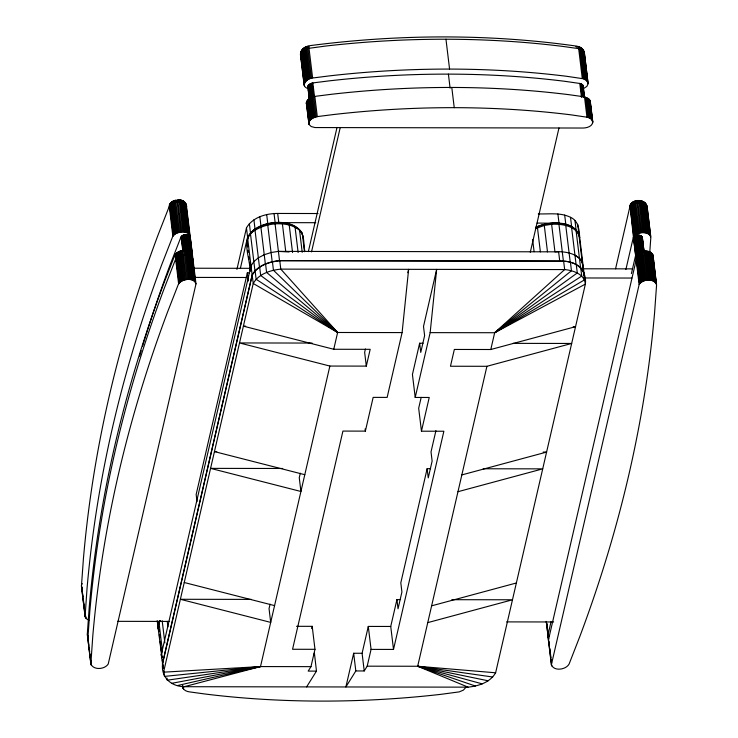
<?xml version="1.0" encoding="UTF-8"?>
<svg xmlns="http://www.w3.org/2000/svg" width="738" height="738" viewBox="0 0 738 738"><rect width="100%" height="100%" fill="white"/><g stroke="black" fill="none" stroke-linecap="round" stroke-linejoin="round"><path stroke-width="1.11" d="M637.457 201.142L637.586 200.459L641.654 232.654C645.095 232.387 650.593 233.337 650.815 237.636L649.754 252.433M646.958 211.197L646.719 205.828A5.692 4.483 -31.1 0 0 644.744 203.024M652.789 259.425C655.861 249.306 639.348 248.521 635.63 255.348L631.424 273.567M177.535 200.478L177.683 199.786L181.769 231.981C184.915 231.723 190.146 232.562 190.183 236.584M296.51 626.313L312.202 626.331L314.978 649.311L292.562 649.274L342.921 431.084L365.365 431.121L373.151 397.385L387.146 397.404L402.109 332.589L408.631 269.333L407.856 272.691M430.162 332.635L436.656 269.379L564.662 269.573C573.158 270.394 584.597 274.093 585.372 284.112L495.622 672.788C490.17 682.475 478.464 686.063 468.067 687.152L184.279 686.709C171.198 686.469 160.912 677.466 162.544 663.803L252.221 275.126C257.673 265.449 269.37 261.852 279.776 260.763L563.648 261.215C576.719 261.455 587.005 270.449 585.372 284.112L494.663 332.727L430.162 332.635L415.208 397.45L429.23 397.468L421.453 431.204L443.87 431.241L393.511 649.431L371.066 649.394L367.192 666.174L364.231 670.962L355.817 670.953L345.882 686.958L353.677 653.259L362.09 653.278L368.29 626.424L390.734 626.461L396.933 599.607L400.365 599.607M582.909 87.591L582.955 85.304L580.409 83.551L564.579 81.272A611.285 355.845 -6.9 0 0 329.019 80.885L313.668 82.822C311.307 83.053 306.897 84.732 308.069 87.748M306.307 102.997C307.008 98.569 312.137 96.798 316.021 96.235L331.574 94.27A615.547 358.327 -6.9 0 1 568.777 94.658L584.514 96.862L589.376 99.445L590.28 101.401L592.725 121.604C592.872 126.336 586.931 128.006 583.094 128.034L314.997 127.554L311.205 126.549L309.028 124.473L306.307 102.997L306.584 104.27M182.729 685.759C182.018 689.541 186.41 691.571 189.528 691.884L204.168 693.895A615.547 358.327 -6.9 0 0 441.37 694.283L459.267 691.875L463.344 690.141L466.333 686.921M584.431 57.444L584.45 53.173L582.983 50.645A5.692 4.133 -48 0 0 580.64 47.822M583.417 50.977A5.692 4.631 -8.7 0 1 584.45 53.173L588.094 83.726L586.913 86.355L583.786 88.422M247.654 238.319L250.994 265.874L250.007 270.256C250.062 257.313 240.099 238.669 255.025 230.284C261.077 226.511 268.014 224.555 275.071 223.854C283.586 223.411 292.801 224.573 299.545 230.265C305.071 235.846 303.253 244.49 304.895 251.52M582.688 268.494C584.533 254.49 565.594 250.809 554.948 251.861L551.618 224.306L544.284 225.441L535.484 228.669M236.916 269.407L246.474 227.848C252.664 217.221 266.077 213.439 277.682 213.457L318.041 213.531M159.233 621.156L157.941 626.774L158.864 631.239L158.587 628.979M240.348 268.475L247.59 237.027L246.474 227.848M162.941 665.095L163.31 668.158L161.253 654.735L250.994 265.855L253.235 283.484L163.559 672.17L260.505 666.571L310.975 666.645L314.978 649.311M90.848 664.015L92.785 636.027A3187.173 1855.323 -6.9 0 1 167.646 311.777L178.292 284.481C181.41 278.733 193.605 276.861 195.994 283.881L108.228 664.006C104.787 669.467 93.625 670.473 90.848 664.015L87.296 634.173L89.261 606.857A3187.173 1855.323 -6.9 0 1 164.122 282.608L174.768 255.311C177.803 249.509 190.57 247.627 192.406 254.951M249.619 272.857L247.331 272.857L196.151 494.515L197.018 501.665M162.369 663.923L252.11 275.034C257.461 265.32 269.149 261.695 279.517 260.569L559.727 261.021C569.339 260.8 582.974 264.176 584.293 275.468L579.847 238.743C578.085 226.031 562.135 223.651 551.618 224.306M308.336 251.676L337.026 127.406M311.519 251.907L340.209 127.637M270.08 604.136L269.047 608.61L270.698 622.392L260.505 666.571L184.279 686.709M300.292 473.224L299.259 477.698L300.929 491.48L210.561 468.372L282.691 468.482M251.335 599.394L180.367 599.284L270.698 622.392L329.877 366.057L366.306 366.113L370.181 349.323L333.751 349.268L243.383 326.159L245.689 326.168M333.751 349.268L337.626 332.487L280.781 269.121L279.776 260.763M365.421 348.973L364.646 352.33L366.306 366.113M311.685 628.573L312.202 626.331M313.89 655.445L314.416 653.204L316.473 671.119L306.621 686.894M423.095 343.235L419.636 343.225L412.431 374.48L415.208 397.45M421.186 397.348L418.677 408.234L421.453 431.204M430.577 468.695L427.145 468.685L400.808 582.817L401.915 592.005L398.04 608.795L396.933 599.607M435.927 430.641L431.02 451.896L432.127 461.084L428.252 477.873L427.145 468.685M367.192 666.174L417.68 666.257L486.914 366.297L571.673 343.456L512.938 343.364M486.914 366.297L450.466 366.242L454.34 349.452L490.788 349.508L494.663 332.727L564.662 269.573L563.648 261.215M530.281 252.267L558.97 127.997M582.669 268.521L583.186 266.28M615.557 268.798L629.791 207.12A5.701 4.419 21.6 0 1 631.516 203.614M625.898 269.49L633.407 236.972L630.16 206.474A5.692 4.133 34.2 0 1 631.294 203.485M547.864 635.473L551.037 621.747M656.543 284.508C653.767 278.051 642.604 279.056 639.154 284.517L551.397 664.652C553.786 671.663 565.981 669.79 569.099 664.043L579.736 636.746A3187.173 1855.323 -6.9 0 0 654.606 312.497L656.562 285.182L653.01 255.339M161.253 654.735L161.963 657.918L158.006 627.171L159.03 622.789L160.183 621.101M161.345 654.735L162.36 650.353L159.03 622.789M247.451 245.708C242.313 220.247 299.001 213.024 303.18 237.249M160.128 620.658L158.974 622.355L157.969 626.977L157.194 620.658M588.057 83.025L586.599 80.497L583.324 78.754L566.553 76.282A615.547 358.327 -6.9 0 0 329.351 75.894L313.798 77.859C307.801 76.973 299.25 86.309 308.281 88.625M592.725 121.604L591.267 119.086L587.992 117.342L571.23 114.87A615.547 358.327 -6.9 0 0 334.019 114.482L318.465 116.438C314.508 116.991 308.705 119.049 308.816 123.855M181.769 231.981C178.273 232.304 174.177 233.54 172.544 236.935L161.899 264.232A3187.173 1855.323 -6.9 0 0 87.038 588.49L85.091 616.47L86.549 618.887L88.901 620.16M190.164 236.344C188.301 233.125 182.461 234.25 180.856 237.267L170.247 264.462A3182.902 1852.841 -6.9 0 0 142.489 346.408M303.669 48.616A5.692 3.958 39.3 0 0 301.621 52.029L300.55 54.114L300.744 56.042A5.692 4.548 -24.7 0 1 300.717 55.433M641.654 232.654L636.47 234.075L633.352 237.221L639.154 284.517M635.575 255.597L636.636 254.481M310.975 666.645L308.17 671.1L316.473 671.119M250.994 265.874L253.844 261.612L258.365 257.82M302.285 232.996C290.099 216.714 258.272 220.699 247.59 237.046M160.155 620.879L158.974 622.355M644.043 251.547L642.346 237.498C640.99 234.195 635.556 234.509 633.481 236.981L635.704 255.357M250.514 233.033L255.034 229.001M258.355 257.839L264.241 254.711M535.52 227.387C548.823 220.791 576.461 219.721 579.727 237.701C579.173 230.072 578.712 220.763 570.511 217.313C560.493 212.276 549.044 214.288 538.288 213.891M535.548 227.618C546.581 222.046 560.815 221.981 571.627 226.483L570.511 217.313M264.232 254.739L271.077 252.525L278.411 251.381L558.62 251.833L559.727 261.021M260.975 226.142L267.802 223.734L266.686 214.555M490.788 349.508L575.548 326.676L573.251 326.666M461.84 474.912L546.6 452.08L543.168 452.071M457.966 491.702L542.725 468.861L483.215 468.768M431.629 605.833L516.36 582.992M427.754 622.623L512.486 599.782L451.85 599.69M177.471 685.547L260.505 666.571L164.454 676.405L163.818 671.183M171.65 683.333L260.505 666.571L167.212 680.215L166.963 678.121M309.978 45.636C398.252 34.225 488.113 33.644 576.313 46.07M278.401 251.409L289.139 251.972M315.698 222.701L278.798 222.636L277.682 213.457M537.098 223.07L559.035 223.328M583.721 268.789L631.913 268.863M193.587 268.226L250.929 268.328M194.703 277.414L246.308 277.497M583.684 277.968L631.876 278.051M402.109 332.589L337.626 332.487L253.235 283.484C258.687 273.807 270.385 270.209 280.781 269.121L436.656 269.379L423.501 326.445L424.618 335.633L420.752 352.413L419.636 343.225M312.091 343.059L239.509 342.949L329.877 366.057M216.723 451.591L214.435 451.591L304.803 474.7M506.6 621.894L553.62 621.968M117.6 621.341L169.233 621.424M495.622 672.788L417.68 666.257L468.067 687.152M492.726 677.014L417.68 666.257L475.401 686.045M488.169 680.796L417.68 666.257L482.255 683.877M184.223 582.503L274.582 605.612M574.948 255.182L579.431 258.272L582.236 262.073M571.627 226.483L576.092 229.841L574.948 220.431M191.557 253.586L192.101 254.103M548.777 636.599L548.048 635.778M301.584 57.177L301.095 56.632L301.501 59.953M82.379 588.49L81.457 585.944L83.422 558.629A3187.173 1855.323 -6.9 0 1 158.283 234.38L169.26 206.409A5.692 4.216 31 0 1 171.437 202.802M87.315 634.846L88.209 636.719M88.339 640.722L87.85 638.767L89.815 611.451A3187.173 1855.323 -6.9 0 1 164.675 287.202L175.321 259.905C178.439 254.158 190.625 252.285 193.024 259.306M547.919 635.224L548.712 639.173M548.694 641.34L548.417 640.067L636.184 259.942C639.551 254.342 651.894 253.355 653.591 260.606M186.631 206.483L185.515 204.066A5.692 4.179 -46.4 0 0 181.963 201.087M192.387 254.711L190.053 236.031M636.986 201.197L636.802 200.57L640.538 232.774M176.926 200.229L180.616 232.101M246.667 242.701L247.608 246.935M158.006 627.171L158.919 631.414M162.544 663.803L163.439 668.047M650.787 236.963L647.18 207.11A5.692 4.631 -7.9 0 0 645.132 204.075M650.63 236.308L647.014 206.456A5.692 4.594 -19.9 0 0 645.529 203.891M652.853 254.684L656.377 283.853M650.326 235.68L646.276 205.238A5.692 4.299 -41.3 0 0 644.883 202.83M652.549 254.056L656.082 283.226M649.892 235.09L646.276 205.238L645.722 204.694A5.692 4.059 -50.2 0 0 643.416 201.908M652.115 253.466L655.648 282.636M649.329 234.546L645.722 204.694L645.04 204.205A5.692 3.755 -58 0 0 641.839 201.492M651.553 252.922L655.086 282.091M648.647 234.057L645.04 204.205C640.39 201.723 633.665 202.323 630.16 206.474L633.767 236.326M650.87 252.433L654.403 281.602M647.863 233.632L644.246 203.78A5.692 3.395 -64.8 0 0 641.829 201.17M650.086 252.009L653.619 281.178M646.977 233.273L643.361 203.42A5.692 2.98 -70.8 0 0 640.353 201.179M649.2 251.649L652.733 280.818M646.008 232.987L642.401 203.134A5.692 2.528 -76.2 0 0 639.818 201.022M648.232 251.363L651.765 280.532M644.975 232.784L641.359 202.922A5.692 2.03 -81.1 0 0 638.96 201.206M647.198 251.151L650.722 280.32M643.887 232.654L640.27 202.802A5.692 1.504 -85.6 0 0 638.453 201.151M646.11 251.021L649.634 280.2M642.761 232.608L639.145 202.756A5.692 0.95 -90 0 0 637.927 201.133M644.984 250.985L648.508 280.154M642.254 237.138L647.401 280.191M642.088 236.797L643.794 250.846M641.857 236.483L643.684 251.612M641.543 236.178L643.379 251.317M641.174 235.92L643.01 251.049M642.761 251.151L646.294 280.32M640.75 235.68L642.577 250.809M640.27 235.487L642.226 251.695M639.449 232.987L635.833 203.134A5.692 0.849 76.9 0 1 636.359 201.004M639.735 235.33L645.206 280.532M639.173 235.219L641.267 252.507M638.398 233.282L634.781 203.42A5.692 1.439 72.3 0 1 635.833 201.151M638.582 235.145L644.145 280.818M637.973 235.127L640.067 252.414M637.392 233.642L633.785 203.789A5.692 2.002 67.5 0 1 635.003 201.197M639.615 252.018L643.149 281.187M637.42 235.145L639.505 252.442M636.866 235.21L638.951 252.497M636.47 234.075L632.853 204.223A5.692 2.528 62.3 0 1 634.855 201.557M638.693 252.451L642.226 281.621M636.322 235.311L638.545 253.688M635.63 234.573L632.014 204.712A5.692 3.017 56.6 0 1 634.431 201.806M635.796 235.459L641.377 282.11M635.289 235.643L637.512 254.01M634.892 235.118L631.276 205.265A5.692 3.45 50.1 0 1 633.527 202.064M637.115 253.485L640.639 282.663M634.828 235.856L637.051 254.232M634.265 235.708L630.658 205.856A5.692 3.819 42.7 0 1 633.748 202.378M634.412 236.105L640.021 283.254M634.043 236.381L636.267 254.748M633.73 236.667L639.523 283.872M588.094 83.726L584.275 52.49A5.692 4.594 -19.6 0 0 581.664 49.28M590.114 100.719L592.771 122.305M587.586 81.697L583.97 51.835A5.692 4.493 -30 0 0 581.424 48.763M589.81 100.064L592.669 123.015M584.837 60.765L585.105 62.97M586.304 72.924L586.572 75.138M587.107 79.556L587.374 81.77M590.271 105.709L590.28 101.401M591.498 115.811L591.765 118.052M587.153 81.079L583.537 51.217A5.692 4.336 -39.5 0 0 580.474 48.136M589.376 99.445L591.821 119.657M586.599 80.497L582.983 50.645L582.319 50.119A5.692 3.865 -55.4 0 0 579.026 47.352M588.823 98.874L591.267 119.086M585.926 79.972L582.319 50.119L578.675 48.634L562.946 46.429A615.547 358.327 -6.9 0 0 325.744 46.042L307.847 48.459L303.77 50.193L301.63 52.029L305.237 81.881M588.149 98.348L590.594 118.55M585.151 79.501L581.544 49.649A5.692 3.552 -62 0 0 579.016 46.992M587.374 97.877L589.819 118.089M584.284 79.095L580.668 49.243A5.692 3.201 -67.8 0 0 577.448 46.918M586.507 97.471L588.952 117.674M583.324 78.754L579.708 48.902A5.692 2.804 -73 0 0 576.461 46.992M585.548 97.13L587.992 117.342M582.291 78.486L578.675 48.634A5.692 2.371 -77.8 0 0 575.908 46.845M583.14 85.7L586.959 117.074M582.955 85.304L584.395 97.195M582.697 84.935L584.136 96.826M583.435 91.918L583.693 94.077M582.365 84.593L583.933 97.564M581.968 84.28L583.537 97.25M581.507 84.003L583.075 96.964M580.981 83.754L582.55 96.724M580.409 83.551L581.978 96.521M579.791 83.394L581.498 97.444M577.716 224.251L578.86 233.669M583.472 271.51L584.487 279.877L494.663 332.727L571.461 270.735L570.446 262.377M578.896 234.509L583.352 271.233M580.714 267.709L581.719 276.067L494.663 332.727L577.282 272.949L576.267 264.591M576.092 230.717L580.548 267.433M571.609 227.618L576.064 264.342M564.69 215.09L565.834 224.49M565.76 225.431L570.216 262.147M557.891 213.928L559.007 223.107M558.943 224.297L563.389 261.021M544.284 225.441L547.485 251.898M537.448 227.636L540.382 251.889M532.633 239.555L534.1 251.676M546.895 623.379L547.292 626.627M547.55 628.785L547.947 632.023M549.044 641.931L549.45 645.289M549.856 648.637L550.124 650.87M550.53 654.219L550.935 657.576M551.212 659.809L551.618 663.158M546.351 621.728L547.919 634.698M546.249 621.414L551.673 665.916M547.928 636.119L551.461 665.298M445.964 39.234L449.571 69.086M451.794 87.453L454.239 107.665M448.409 74.123L450.106 88.173M390.734 626.461L393.511 649.431M365.098 428.926L365.365 431.121M312.617 78.053L309.001 48.191A5.692 0.563 79 0 1 309.268 46.116M314.84 96.42L317.285 116.632M312.847 82.96L314.545 97.01M312.156 83.117L313.853 97.167M311.464 78.311L307.847 48.459A5.692 1.079 75.2 0 1 308.383 46.097M313.687 96.687L316.132 116.89M311.491 83.311L313.189 97.361M310.347 78.652L306.731 48.791A5.692 1.577 71.2 0 1 308.18 46.734M312.571 97.019L315.015 117.231M310.855 83.56L312.552 97.61M310.264 83.837L311.962 97.886M309.287 79.049L305.67 49.197A5.692 2.057 67 0 1 307.617 46.946M311.51 97.425L313.954 117.637M309.72 84.15L311.418 98.2M309.231 84.492L310.929 98.541M308.29 79.52L304.683 49.667A5.692 2.509 62.5 0 1 305.901 46.881M310.514 97.896L312.958 118.098M308.798 84.861L310.504 98.91M308.438 85.248L310.006 98.219M307.377 80.045L303.77 50.193A5.692 2.934 57.6 0 1 306.113 47.324M308.152 85.654L312.054 118.624M307.93 86.069L309.508 99.04M308.336 89.907L309.508 99.639M307.801 86.484L309.333 99.787M306.565 80.617L302.949 50.765A5.692 3.321 52.2 0 1 305.108 47.638M308.788 98.993L311.233 119.196M305.846 81.235L302.229 51.383A5.692 3.662 46.2 0 1 305.191 48.035M308.069 99.602L310.514 119.814M307.46 100.257L309.905 120.469M301.141 52.712L304.757 82.564M306.98 100.94L309.425 121.143M304.397 83.256L300.781 53.404A5.692 4.391 22.8 0 1 301.999 50.267M306.621 101.632L309.065 121.844M301.897 63.265L302.165 65.479M302.571 68.791L302.967 72.112M303.373 75.433L303.641 77.638M304.038 80.959L304.443 84.28M306.934 104.861L307.34 108.228M307.746 111.595L308.161 114.962M308.429 117.213L308.835 120.58M304.36 85.894L300.55 54.114A5.692 4.539 12.6 0 1 302.312 50.461M306.39 102.342L309.028 124.473M304.148 85.267L300.477 54.769A5.692 4.622 0.6 0 1 301.307 51.881M368.29 626.424L371.066 649.394M362.09 653.278L364.231 670.962M353.677 653.259L355.817 670.953M302.349 234.057L304.49 251.695M299.545 230.265L302.211 252.313M295.062 227.166L298.134 252.525M289.213 224.979L292.543 252.534M282.396 223.845L285.726 251.409M274.019 213.448L275.163 222.848M275.071 223.854L279.517 260.569M272.442 261.87L273.447 270.237L337.626 332.487L256.132 279.259L255.117 270.901M267.737 224.989L272.184 261.704M259.831 216.732L260.948 225.911M265.579 264.038L266.593 272.405L337.626 332.487L260.689 275.477L259.675 267.119M260.901 227.184L265.348 263.9M253.918 219.823L255.062 229.232M255.025 230.284L259.472 267.008M249.37 223.614L250.477 232.784M250.505 234.084L254.951 270.8M248.014 250.237L248.272 252.442M248.807 256.852L249.075 259.056M249.481 262.368L249.878 265.671M250.145 267.876L250.542 271.187M247.331 272.857L248.319 281.021M195.994 283.881L186.354 205.21A5.692 4.548 -24.7 0 0 184.352 202.332M189.62 234.472L186.004 204.62A5.692 4.4 -36.2 0 0 182.895 201.474M189.878 235.736L195.367 282.017M189.638 235.459L191.862 253.835M189.131 233.918L185.515 204.066L184.906 203.568A5.692 3.884 -55.1 0 0 182.166 200.782M189.334 235.21L194.887 281.464M188.974 234.998L191.068 252.285M188.522 233.42L184.906 203.568C180.017 200.81 172.747 201.898 169.26 206.409L172.876 236.271M188.559 234.813L194.269 280.966M188.098 234.666L190.192 251.953M187.793 232.987L184.177 203.134A5.692 3.515 -62.7 0 0 181.677 200.487M190.017 251.363L193.55 280.532M187.6 234.555L189.694 251.852M186.963 232.618L183.347 202.766A5.692 3.09 -69.3 0 0 180.69 200.321M189.186 250.994L192.719 280.163M187.083 234.49L189.168 251.787M186.529 234.472L188.624 251.759M186.041 232.332L182.434 202.47A5.692 2.62 -75.2 0 0 179.768 200.339M188.264 250.699L191.797 279.868M185.911 234.49L188.006 251.787M185.053 232.11L181.437 202.258A5.692 2.094 -80.4 0 0 179.269 200.229M185.284 234.555L190.801 279.656M184.675 234.666L186.631 250.883M184.002 231.981L180.386 202.129A5.692 1.541 -85.3 0 0 178.531 200.478M186.225 250.357L189.749 279.527M184.076 234.822L186.031 251.031M183.504 235.016L185.33 250.145M182.913 231.935L179.297 202.083A5.692 0.959 -89.8 0 0 178.061 200.459M185.137 250.311L188.66 279.481M182.969 235.247L184.795 250.376M182.471 235.514L184.306 250.643M183.993 250.348L187.517 279.527M182.028 235.809L183.863 250.938M181.649 236.132L183.347 250.182M181.327 236.474L183.024 250.523M181.068 236.824L186.373 279.647M179.491 232.304L175.875 202.452A5.692 0.747 77.7 0 1 176.308 200.349M181.714 250.68L185.238 279.85M178.393 232.59L174.777 202.738A5.692 1.301 73.4 0 1 175.478 200.33M180.616 250.957L184.14 280.136M177.341 232.95L173.725 203.088A5.692 1.836 69 0 1 175.118 200.699M179.565 251.317L183.089 280.486M176.354 233.374L172.738 203.513A5.692 2.343 64.3 0 1 174.98 201.133M178.578 251.741L182.111 280.91M175.45 233.854L171.834 204.002A5.692 2.814 59.1 0 1 173.642 201.114M177.673 252.23L181.197 281.399M174.638 234.398L171.022 204.546A5.692 3.247 53.4 0 1 173.633 201.492M176.862 252.774L180.386 281.944M173.928 234.988L170.312 205.136A5.692 3.625 46.9 0 1 172.175 201.917M176.151 253.355L179.685 282.534M173.338 235.616L169.731 205.754A5.692 3.948 39.5 0 1 172.323 202.212M175.561 253.983L179.094 283.161M175.1 254.638L178.624 283.807M183.31 686.894L183.577 689.107M182.876 686.275L183.144 688.489M182.572 685.63L182.839 687.834M167.258 621.387L167.923 626.903M162.175 620.769L164.842 642.816M159.316 634.717L159.712 638.029M160.118 641.331L160.515 644.643M160.921 647.946L161.318 651.257M161.585 653.462L161.982 656.765M162.323 659.993L162.692 663.056M157.84 622.863L158.338 626.94M85.719 616.129L85.986 618.343M82.342 591.212L81.946 587.9A5.692 4.483 -31.1 0 1 81.918 587.282M82.61 593.426L83.016 596.747M83.283 598.952L84.483 608.905M84.75 611.119L85.553 617.752M87.776 636.128L88.228 639.8M88.468 641.839L88.874 645.187M89.15 647.42L89.685 651.894M89.962 654.126L90.368 657.475M90.636 659.707L91.309 665.298M81.641 587.273L85.257 617.125M87.481 635.501L91.005 664.67M85.091 616.47L81.484 586.618A5.692 4.631 -7.9 0 1 81.531 585.4M632.079 203.319A5.701 4.419 21.6 0 1 632.697 203.088M642.881 202.507A5.692 4.483 -31.1 0 1 643.545 202.599M643.241 202.194A5.692 4.299 -41.3 0 1 644.394 202.535M641.645 201.88A5.692 4.059 -50.2 0 1 642.853 201.815M631.765 203.171A5.692 4.133 34.2 0 1 632.872 202.775M185.118 203.753A5.701 4.612 3.8 0 1 186.64 206.474M185.063 203.218A5.692 4.622 -12.2 0 1 186.566 205.828M182.452 201.751A5.692 4.548 -24.7 0 1 183.125 201.871M172.692 201.825A5.692 3.625 46.9 0 1 173.246 201.815M81.955 584.219A5.692 4.631 -7.9 0 1 82.315 583.675M139.602 356.131A3182.902 1852.841 -6.9 0 1 141.198 350.725M300.532 55.415A5.692 4.622 -12.2 0 1 300.753 53.588M301.012 53.007A5.692 4.622 -12.2 0 1 301.362 52.444M301.741 51.392A5.692 4.622 0.6 0 1 302.248 50.959M302.488 49.916A5.692 4.391 22.8 0 1 303.05 49.621M301.141 52.712A5.692 4.207 31.6 0 1 302.774 49.363M303.309 49.114A5.692 4.207 31.6 0 1 303.899 48.939M582.402 50.147A5.692 4.631 -8.7 0 1 582.937 50.535M583.444 51.623A5.692 4.612 2.4 0 1 583.841 52.14M584.145 52.693A5.692 4.612 2.4 0 1 584.487 53.865M584.053 53.385A5.692 4.529 13.4 0 1 584.395 54.575"/></g></svg>
